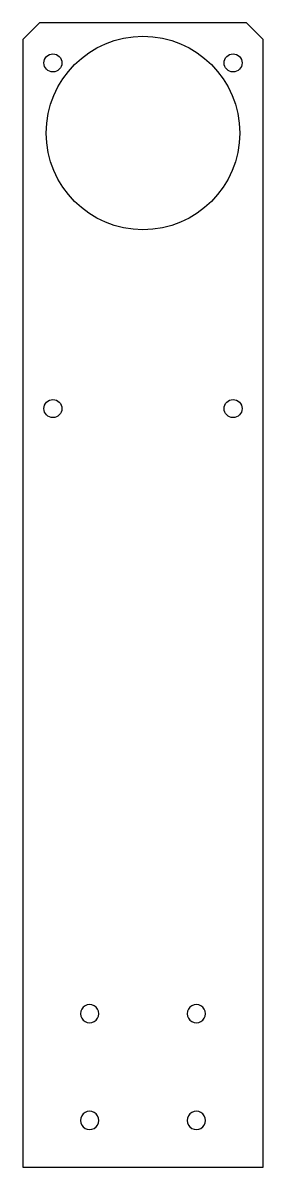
# Model space of a CAD drawing. Header units: millimetres. Extents: x -18 to 18, y 42 to 214.
import ezdxf

# ---------------------------------------------------------------- set-up
doc = ezdxf.new("R2010")
doc.units = ezdxf.units.MM
doc.layers.get('0').update_dxf_attribs({"linetype": 'CONTINUOUS'})

msp = doc.modelspace()

# ---------------------------------------------------------------- linework, layer by layer
msp.add_lwpolyline([(15.5, 213.51), (-15.5, 213.51), (-18, 211.01), (-18, 42.01), (18, 42.01), (18, 211.01)], close=True)
for points in [[(-6.63, 65.01, 1.000364), (-9.37, 65.01, 1.000364)], [(9.37, 65.01, 1.000364), (6.63, 65.01, 1.000364)], [(-6.63, 49.01, 1.000364), (-9.37, 49.01, 1.000364)], [(9.37, 49.01, 1.000364), (6.63, 49.01, 1.000364)]]:
    msp.add_lwpolyline(points, format="xyb", close=True)
for centre, radius in [((0, 197.01), 14.5), ((-13.5, 207.51), 1.35), ((13.5, 207.51), 1.35), ((-13.5, 155.71), 1.35), ((13.5, 155.71), 1.35)]:
    msp.add_circle(centre, radius)

doc.saveas('drawing.dxf')
